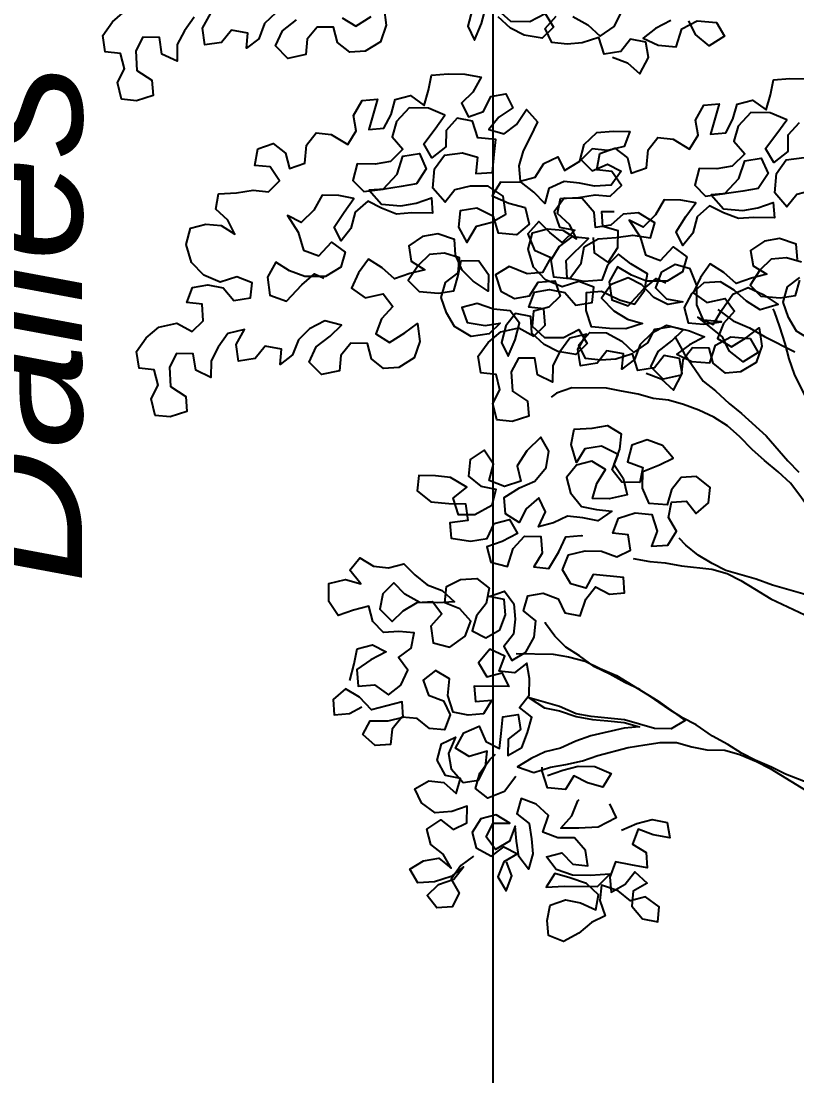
# Model space of a CAD drawing. Header units: millimetres. Extents: x 233857 to 235003, y 252930 to 253232.
# Drawn here: x 234541.93 to 234553.49, y 253148.7 to 253164.43 of the extents above; entities that cross this region are included whole.
import ezdxf

# ---------------------------------------------------------------- set-up
doc = ezdxf.new("R2010")
doc.units = ezdxf.units.MM
doc.layers.add('1DIVERS', color=7, linetype='CONTINUOUS')
doc.styles.get("Standard").update_dxf_attribs({"font": 'romans.shx', "width": 0.85})

# ---------------------------------------------------------------- blocks, each defined once
blk = doc.blocks.new('*U195')
at = {"layer": '1DIVERS', "insert": (11.907, 7.829), "char_height": 2, "width": 17.97527, "attachment_point": 7, "rotation": 90}
blk.add_mtext('{\\fArial|b0|i1|c0|p34;\\W1;\\C7;Trottoir\\PDalles 30x30}', dxfattribs=at)

msp = doc.modelspace()

# ---------------------------------------------------------------- linework, layer by layer
at = {"layer": '1DIVERS'}
msp.add_line((234548.955, 253199.475), (234548.955, 253137.956), dxfattribs=at)
at = {"layer": '1DIVERS', "color": 104}
for points in [[(234547.33, 253164.642), (234547.367, 253164.373), (234547.282, 253164.127), (234547.053, 253163.986), (234546.827, 253163.968), (234546.643, 253164.115), (234546.584, 253164.342), (234546.337, 253164.345), (234546.191, 253164.162), (234546.167, 253163.935), (234545.899, 253163.877), (234545.716, 253164.065), (234545.822, 253164.29), (234546.03, 253164.452)], [(234548.647, 253164.604), (234548.582, 253164.358), (234548.683, 253164.151), (234548.789, 253164.397), (234548.854, 253164.643)], [(234549.038, 253164.599), (234549.222, 253164.432), (234549.51, 253164.429), (234549.738, 253164.549), (234549.859, 253164.342), (234549.692, 253164.179), (234549.425, 253164.224), (234549.22, 253164.329), (234549.037, 253164.497)], [(234544.506, 253164.492), (234544.359, 253164.288), (234544.254, 253164.083), (234544.251, 253163.836), (234544.025, 253163.942), (234543.987, 253164.19), (234543.74, 253164.193), (234543.635, 253163.988), (234543.652, 253163.699), (234543.876, 253163.552), (234543.894, 253163.326), (234543.646, 253163.246), (234543.42, 253163.27), (234543.361, 253163.518), (234543.467, 253163.722), (234543.408, 253163.95), (234543.181, 253163.973), (234543.143, 253164.221), (234543.29, 253164.425), (234543.478, 253164.587)], [(234545.722, 253164.559), (234545.555, 253164.396), (234545.47, 253164.171), (234545.283, 253164.029), (234545.306, 253164.255), (234545.06, 253164.3), (234544.913, 253164.116), (234544.666, 253164.078), (234544.628, 253164.326), (234544.754, 253164.551)], [(234546.71, 253164.485), (234546.914, 253164.359), (234547.142, 253164.5)], [(234550.739, 253163.898), (234550.964, 253163.813), (234551.148, 253163.646), (234551.274, 253163.892), (234551.236, 253164.119), (234551.01, 253164.163), (234550.864, 253163.979), (234550.616, 253163.941), (234550.537, 253164.189), (234550.289, 253164.11), (234550.062, 253164.092), (234549.835, 253164.116), (234549.735, 253164.323), (234549.902, 253164.506)], [(234550.149, 253164.503), (234550.374, 253164.377), (234550.558, 253164.21), (234550.765, 253164.351), (234550.871, 253164.556)], [(234551.611, 253164.443), (234551.383, 253164.323), (234551.196, 253164.181), (234551.421, 253164.075), (234551.688, 253164.051), (234551.774, 253164.318), (234552.002, 253164.438), (234552.29, 253164.414), (234552.411, 253164.207), (234552.183, 253164.065), (234551.979, 253164.233), (234551.879, 253164.44)], [(234551.241, 253159.181), (234551.467, 253159.096), (234551.65, 253158.929), (234551.777, 253159.175), (234551.738, 253159.402), (234551.512, 253159.446), (234551.366, 253159.262), (234551.118, 253159.224), (234551.039, 253159.472), (234550.791, 253159.393), (234550.564, 253159.375), (234550.338, 253159.399), (234550.237, 253159.606), (234550.404, 253159.789), (234550.652, 253159.786), (234550.877, 253159.66), (234551.06, 253159.493), (234551.268, 253159.634), (234551.373, 253159.839), (234551.621, 253159.877), (234551.888, 253159.812), (234552.113, 253159.726), (234551.885, 253159.606), (234551.698, 253159.464), (234551.923, 253159.358), (234552.191, 253159.334), (234552.276, 253159.601), (234552.504, 253159.722), (234552.792, 253159.697), (234552.913, 253159.49), (234552.685, 253159.349), (234552.481, 253159.516), (234552.381, 253159.723), (234552.014, 253160.016), (234552.239, 253159.91), (234552.365, 253160.115), (234552.533, 253160.36), (234552.761, 253160.46), (234552.986, 253160.354), (234553.211, 253160.207), (234552.942, 253160.128), (234552.738, 253160.254), (234552.554, 253160.421), (234552.35, 253160.547), (234552.103, 253160.53), (234551.915, 253160.367), (234551.81, 253160.163), (234551.869, 253159.935), (234552.095, 253159.912), (234552.363, 253159.95), (234552.096, 253159.974), (234551.996, 253160.202), (234551.999, 253160.49), (234551.899, 253160.738), (234551.674, 253160.803), (234551.466, 253160.682), (234551.381, 253160.457), (234551.544, 253160.29), (234551.79, 253160.245), (234551.563, 253160.207), (234551.358, 253160.313), (234551.175, 253160.5), (234550.971, 253160.606), (234550.722, 253160.506), (234550.576, 253160.302), (234550.759, 253160.114), (234550.963, 253159.988), (234551.189, 253159.923), (234550.941, 253159.844), (234550.694, 253159.847), (234550.426, 253159.871), (234550.347, 253160.119), (234550.35, 253160.387), (234550.577, 253160.405), (234550.843, 253160.278), (234551.069, 253160.213), (234551.216, 253160.417), (234551.26, 253160.664), (234551.015, 253160.811), (234550.831, 253160.958), (234550.664, 253160.795), (234550.579, 253160.57), (234550.311, 253160.552), (234550.065, 253160.597), (234550.047, 253160.865), (234550.381, 253161.19), (234550.134, 253161.214), (234549.947, 253161.072), (234549.821, 253160.868), (234549.859, 253160.62), (234550.106, 253160.596), (234550.273, 253160.821), (234550.318, 253161.067), (234550.525, 253161.188), (234550.793, 253161.205), (234551.041, 253161.243), (234551.308, 253161.199), (234551.373, 253161.425), (234551.127, 253161.572), (234550.9, 253161.554), (234550.713, 253161.392), (234550.486, 253161.353), (234550.468, 253161.58), (234550.286, 253161.788), (234550.018, 253161.792), (234549.871, 253161.588), (234549.951, 253161.36), (234550.177, 253161.316), (234549.989, 253161.133), (234549.805, 253161.28), (234549.643, 253161.446), (234549.476, 253161.263), (234549.576, 253161.015), (234549.821, 253160.909), (234549.695, 253160.684), (234549.468, 253160.666), (234549.202, 253160.772), (234548.994, 253160.651), (234549.074, 253160.403), (234549.278, 253160.298), (234549.505, 253160.336), (234549.631, 253160.54), (234549.879, 253160.558), (234549.958, 253160.33), (234549.791, 253160.168), (234549.564, 253160.109), (234549.541, 253159.883), (234549.724, 253159.715), (234550.012, 253159.712), (234550.24, 253159.832), (234550.361, 253159.625), (234550.194, 253159.462), (234549.927, 253159.507), (234549.723, 253159.612), (234549.539, 253159.78), (234549.522, 253160.027), (234549.296, 253160.071), (234549.149, 253159.887), (234549.085, 253159.641), (234549.185, 253159.434), (234549.291, 253159.68), (234549.356, 253159.926), (234549.214, 253160.113), (234548.967, 253160.137), (234548.721, 253160.222), (234548.494, 253160.163), (234548.573, 253159.936), (234548.841, 253159.891), (234549.068, 253159.93), (234548.901, 253159.767), (234548.633, 253159.729), (234548.387, 253159.876), (234548.266, 253160.084), (234548.187, 253160.311), (234548.251, 253160.537), (234548.439, 253160.679), (234548.462, 253160.905), (234548.236, 253160.97), (234548.01, 253160.952), (234547.843, 253160.79), (234547.696, 253160.565), (234547.858, 253160.398), (234548.146, 253160.374), (234548.373, 253160.412), (234548.438, 253160.638), (234548.482, 253160.864), (234548.75, 253160.86), (234548.891, 253160.653), (234548.888, 253160.406), (234548.664, 253160.553), (234548.501, 253160.719), (234548.401, 253160.947), (234548.383, 253161.174), (234548.137, 253161.26), (234547.91, 253161.221), (234547.702, 253161.08), (234547.741, 253160.853), (234547.945, 253160.726), (234547.718, 253160.668), (234547.49, 253160.588), (234547.307, 253160.755), (234547.102, 253160.881), (234546.956, 253160.677), (234546.85, 253160.452), (234547.054, 253160.305), (234547.322, 253160.364), (234547.464, 253160.176), (234547.297, 253159.993), (234547.212, 253159.768), (234547.416, 253159.642), (234547.645, 253159.783), (234547.832, 253159.925), (234547.87, 253159.656), (234547.784, 253159.41), (234547.556, 253159.269), (234547.329, 253159.251), (234547.146, 253159.398), (234547.087, 253159.625), (234546.839, 253159.628), (234546.693, 253159.445), (234546.67, 253159.219), (234546.401, 253159.16), (234546.218, 253159.348), (234546.324, 253159.573), (234546.532, 253159.735), (234546.699, 253159.898), (234546.452, 253159.963), (234546.224, 253159.842), (234546.058, 253159.679), (234545.972, 253159.454), (234545.785, 253159.312), (234545.809, 253159.538), (234545.562, 253159.583), (234545.416, 253159.399), (234545.168, 253159.361), (234545.13, 253159.609), (234545.256, 253159.834), (234545.008, 253159.775), (234544.862, 253159.571), (234544.756, 253159.366), (234544.753, 253159.119), (234544.528, 253159.225), (234544.49, 253159.473), (234544.243, 253159.476), (234544.137, 253159.271), (234544.154, 253158.983), (234544.379, 253158.836), (234544.396, 253158.609), (234544.148, 253158.53), (234543.922, 253158.553), (234543.863, 253158.801), (234543.969, 253159.005), (234543.91, 253159.233), (234543.684, 253159.256), (234543.646, 253159.504), (234543.792, 253159.708), (234543.98, 253159.87), (234544.248, 253159.929), (234544.473, 253159.802), (234544.64, 253159.965), (234544.623, 253160.212), (234544.396, 253160.236), (234544.482, 253160.461), (234544.709, 253160.5), (234544.935, 253160.456), (234545.097, 253160.268), (234545.345, 253160.306), (234545.368, 253160.532), (234545.143, 253160.618), (234544.894, 253160.538), (234544.649, 253160.644), (234544.466, 253160.832), (234544.387, 253161.101), (234544.452, 253161.347), (234544.679, 253161.406), (234544.905, 253161.383), (234545.109, 253161.257), (234545.009, 253161.464), (234544.826, 253161.631), (234544.87, 253161.857), (234545.138, 253161.874), (234545.385, 253161.912), (234545.612, 253161.889), (234545.779, 253162.051), (234545.637, 253162.259), (234545.411, 253162.282), (234545.455, 253162.529), (234545.683, 253162.609), (234545.866, 253162.462), (234545.925, 253162.235), (234546.153, 253162.314), (234546.177, 253162.582), (234546.323, 253162.765), (234546.549, 253162.742), (234546.795, 253162.595), (234546.921, 253162.799), (234546.882, 253163.026), (234547.009, 253163.251), (234547.236, 253163.269), (234547.106, 253162.817), (234547.333, 253162.835), (234547.439, 253163.04), (234547.503, 253163.265), (234547.731, 253163.324), (234547.935, 253163.177), (234547.999, 253163.403), (234548.043, 253163.629), (234548.291, 253163.647), (234548.538, 253163.643), (234548.784, 253163.599), (234548.658, 253163.374), (234548.491, 253163.212), (234548.592, 253163.004), (234548.819, 253163.084), (234548.925, 253163.309), (234549.152, 253163.347), (234549.252, 253163.14), (234549.045, 253162.999), (234548.898, 253162.815), (234549.124, 253162.751), (234549.311, 253162.892), (234549.458, 253163.117), (234549.62, 253162.93), (234549.515, 253162.704), (234549.409, 253162.5), (234549.344, 253162.274), (234549.362, 253162.047), (234549.589, 253162.106), (234549.715, 253162.311), (234549.923, 253162.411), (234550.023, 253162.204), (234550.251, 253162.345), (234550.316, 253162.591), (234550.504, 253162.774), (234550.751, 253162.792), (234550.998, 253162.789), (234550.913, 253162.563), (234550.665, 253162.504), (234550.439, 253162.528), (234550.272, 253162.365), (234550.435, 253162.198), (234550.663, 253162.299), (234550.867, 253162.193), (234550.721, 253161.989), (234550.473, 253161.971), (234550.247, 253162.015), (234550.021, 253162.039), (234549.793, 253161.939), (234549.729, 253161.713), (234549.566, 253161.88), (234549.382, 253162.026), (234549.073, 253162.03), (234548.947, 253161.826), (234549.193, 253161.72), (234549.439, 253161.655), (234549.498, 253161.407), (234549.311, 253161.245), (234549.043, 253161.269), (234548.964, 253161.517), (234548.718, 253161.643), (234548.471, 253161.605), (234548.447, 253161.359), (234548.568, 253161.13), (234548.715, 253161.376), (234548.942, 253161.435), (234549.15, 253161.556), (234549.112, 253161.824), (234548.887, 253161.971), (234548.62, 253161.974), (234548.392, 253161.915), (234548.246, 253161.732), (234548.063, 253161.94), (234548.087, 253162.228), (234548.234, 253162.432), (234548.502, 253162.47), (234548.728, 253162.405), (234548.704, 253162.159), (234548.952, 253162.176), (234548.976, 253162.443), (234548.999, 253162.67), (234548.732, 253162.694), (234548.653, 253162.942), (234548.427, 253162.986), (234548.259, 253162.803), (234548.256, 253162.556), (234548.048, 253162.393), (234547.927, 253162.601), (234548.095, 253162.825), (234548.242, 253163.029), (234547.996, 253163.135), (234547.708, 253163.139), (234547.52, 253162.936), (234547.455, 253162.71), (234547.617, 253162.522), (234547.43, 253162.339), (234547.203, 253162.301), (234546.935, 253162.304), (234546.87, 253162.058), (234547.033, 253161.891), (234547.322, 253161.929), (234547.53, 253162.153), (234547.616, 253162.419), (234547.864, 253162.457), (234547.964, 253162.23), (234547.817, 253162.005), (234547.59, 253161.967), (234547.342, 253161.929), (234547.115, 253161.911), (234547.298, 253161.703), (234547.586, 253161.678), (234547.813, 253161.717), (234548.041, 253161.796), (234548.059, 253161.569), (234547.75, 253161.573), (234547.523, 253161.556), (234547.297, 253161.641), (234547.093, 253161.746), (234546.905, 253161.584), (234546.84, 253161.338), (234546.694, 253161.154), (234546.594, 253161.361), (234546.741, 253161.586), (234546.887, 253161.79), (234546.661, 253161.834), (234546.414, 253161.837), (234546.288, 253161.612), (234546.1, 253161.429), (234545.896, 253161.535), (234546.057, 253161.286), (234546.136, 253161.017), (234546.362, 253160.932), (234546.55, 253161.135), (234546.754, 253160.989), (234546.689, 253160.763), (234546.461, 253160.622), (234546.152, 253160.626), (234545.926, 253160.711), (234545.722, 253160.837), (234545.596, 253160.612), (234545.633, 253160.344), (234545.879, 253160.258), (234546.109, 253160.502), (234546.297, 253160.665), (234546.44, 253160.601)], [(234553.495, 253160.878), (234553.478, 253161.105), (234553.231, 253161.191), (234553.004, 253161.152), (234552.797, 253161.011), (234552.835, 253160.784), (234553.039, 253160.657), (234552.812, 253160.599), (234552.585, 253160.519), (234552.401, 253160.686), (234552.197, 253160.812), (234552.05, 253160.608), (234551.944, 253160.383), (234552.148, 253160.236), (234552.417, 253160.295), (234552.559, 253160.107), (234552.392, 253159.924), (234552.306, 253159.699), (234552.511, 253159.573), (234552.739, 253159.714), (234552.926, 253159.856), (234552.964, 253159.587), (234552.879, 253159.341), (234552.65, 253159.2), (234552.423, 253159.182), (234552.24, 253159.329), (234552.181, 253159.556), (234551.934, 253159.559), (234551.787, 253159.376), (234551.764, 253159.15), (234551.496, 253159.091), (234551.313, 253159.279), (234551.418, 253159.504), (234551.626, 253159.666), (234551.793, 253159.829), (234551.547, 253159.894), (234551.319, 253159.773), (234551.152, 253159.61), (234551.067, 253159.385), (234550.88, 253159.243), (234550.903, 253159.469), (234550.656, 253159.514), (234550.51, 253159.33), (234550.262, 253159.292), (234550.224, 253159.54), (234550.351, 253159.765), (234550.103, 253159.706), (234549.956, 253159.502), (234549.851, 253159.297), (234549.847, 253159.05), (234549.622, 253159.156), (234549.584, 253159.404), (234549.337, 253159.407), (234549.231, 253159.202), (234549.248, 253158.914), (234549.473, 253158.767), (234549.491, 253158.54), (234549.243, 253158.461), (234549.016, 253158.484), (234548.958, 253158.732), (234549.063, 253158.936), (234549.004, 253159.164), (234548.778, 253159.187), (234548.74, 253159.435), (234548.887, 253159.639), (234549.074, 253159.801), (234549.343, 253159.86), (234549.568, 253159.733), (234549.735, 253159.896), (234549.717, 253160.143), (234549.491, 253160.167), (234549.576, 253160.392), (234549.803, 253160.431), (234550.029, 253160.387), (234550.191, 253160.199), (234550.439, 253160.237), (234550.463, 253160.463), (234550.237, 253160.549), (234549.989, 253160.469), (234549.743, 253160.576), (234549.56, 253160.763), (234549.481, 253161.032), (234549.546, 253161.278), (234549.773, 253161.337), (234550, 253161.314), (234550.204, 253161.188), (234550.104, 253161.395), (234549.92, 253161.562), (234549.964, 253161.788), (234550.232, 253161.805), (234550.48, 253161.843), (234550.706, 253161.82), (234550.873, 253161.982), (234550.731, 253162.19), (234550.505, 253162.214), (234550.55, 253162.46), (234550.777, 253162.54), (234550.961, 253162.393), (234551.019, 253162.166), (234551.247, 253162.245), (234551.271, 253162.513), (234551.417, 253162.696), (234551.644, 253162.673), (234551.889, 253162.526), (234552.015, 253162.73), (234551.977, 253162.957), (234552.103, 253163.182), (234552.33, 253163.2), (234552.201, 253162.748), (234552.428, 253162.766), (234552.533, 253162.971), (234552.598, 253163.196), (234552.825, 253163.255), (234553.029, 253163.108), (234553.094, 253163.334), (234553.138, 253163.56), (234553.385, 253163.578), (234553.632, 253163.575)], [(234553.521, 253162.917), (234553.354, 253162.734), (234553.351, 253162.487), (234553.143, 253162.324), (234553.022, 253162.532), (234553.189, 253162.756), (234553.336, 253162.96), (234553.09, 253163.066), (234552.802, 253163.07), (234552.614, 253162.867), (234552.55, 253162.641), (234552.712, 253162.453), (234552.524, 253162.27), (234552.297, 253162.232), (234552.03, 253162.235), (234551.965, 253161.989), (234552.127, 253161.822), (234552.416, 253161.86), (234552.625, 253162.084), (234552.711, 253162.35), (234552.958, 253162.389), (234553.058, 253162.161), (234552.911, 253161.936), (234552.684, 253161.898), (234552.437, 253161.86), (234552.21, 253161.842), (234552.393, 253161.634), (234552.681, 253161.609), (234552.908, 253161.648), (234553.135, 253161.727), (234553.153, 253161.5), (234552.844, 253161.504), (234552.617, 253161.487), (234552.392, 253161.572), (234552.187, 253161.677), (234552, 253161.515), (234551.935, 253161.269), (234551.788, 253161.085), (234551.688, 253161.292), (234551.835, 253161.517), (234551.982, 253161.721), (234551.756, 253161.765), (234551.509, 253161.768), (234551.382, 253161.543), (234551.195, 253161.36), (234550.99, 253161.466), (234551.152, 253161.217), (234551.231, 253160.948), (234551.456, 253160.863), (234551.644, 253161.066), (234551.848, 253160.92), (234551.784, 253160.694), (234551.555, 253160.553), (234551.246, 253160.557), (234551.021, 253160.642), (234550.816, 253160.768), (234550.69, 253160.543), (234550.728, 253160.275), (234550.974, 253160.189), (234551.204, 253160.434), (234551.391, 253160.596), (234551.534, 253160.532)], [(234553.714, 253161.905), (234553.487, 253161.846), (234553.34, 253161.663), (234553.158, 253161.871), (234553.182, 253162.159), (234553.329, 253162.363), (234553.597, 253162.401)], [(234550.451, 253161.205), (234550.469, 253160.978), (234550.673, 253160.832), (234550.82, 253161.056), (234550.823, 253161.303), (234550.598, 253161.368), (234550.58, 253161.595), (234550.765, 253161.592)], [(234553.557, 253160.836), (234553.331, 253160.901), (234553.104, 253160.883), (234552.937, 253160.721), (234552.79, 253160.496), (234552.953, 253160.329), (234553.241, 253160.305), (234553.468, 253160.343), (234553.533, 253160.569)], [(234553.727, 253159.66), (234553.482, 253159.807), (234553.361, 253160.015), (234553.281, 253160.243), (234553.346, 253160.468), (234553.533, 253160.61)], [(234552.312, 253160.131), (234552.536, 253159.964), (234552.782, 253159.858), (234553.007, 253159.731), (234553.457, 253159.499)], [(234553.654, 253158.755), (234553.453, 253159.169), (234553.374, 253159.397), (234553.315, 253159.624), (234553.235, 253159.872), (234553.156, 253160.1), (234553.136, 253160.141)], [(234551.668, 253159.727), (234551.809, 253159.478), (234552.092, 253159.063), (234552.276, 253158.917), (234552.48, 253158.729), (234552.663, 253158.582), (234553.03, 253158.248), (234553.354, 253157.873), (234553.517, 253157.706)], [(234553.998, 253156.691), (234553.857, 253156.919), (234553.695, 253157.127), (234553.533, 253157.356), (234553.391, 253157.543), (234553.208, 253157.71), (234553.004, 253157.878), (234552.821, 253158.045), (234552.638, 253158.232), (234552.455, 253158.399), (234552.25, 253158.526), (234552.025, 253158.631), (234551.8, 253158.717), (234551.574, 253158.781), (234551.348, 253158.805), (234551.122, 253158.869), (234550.875, 253158.914), (234550.649, 253158.958), (234550.135, 253158.964), (234549.907, 253158.885), (234549.824, 253158.824)], [(234546.826, 253154.599), (234546.89, 253154.845), (234546.934, 253155.071), (234547.162, 253155.13), (234547.366, 253155.024), (234547.138, 253154.904), (234546.931, 253154.762), (234546.948, 253154.515), (234547.195, 253154.532), (234547.399, 253154.385), (234547.587, 253154.527), (234547.692, 253154.752), (234547.551, 253154.94), (234547.738, 253155.081), (234547.782, 253155.307), (234547.556, 253155.331), (234547.329, 253155.313), (234547.166, 253155.48), (234547.107, 253155.707), (234546.88, 253155.648), (234546.652, 253155.569), (234546.511, 253155.776), (234546.514, 253156.044), (234546.762, 253156.103), (234546.988, 253156.038), (234546.826, 253156.246), (234546.972, 253156.43), (234547.177, 253156.304), (234547.403, 253156.28), (234547.63, 253156.339), (234547.793, 253156.172), (234547.976, 253156.026), (234548.202, 253155.94), (234548.385, 253155.773), (234548.138, 253155.756), (234547.87, 253155.759), (234547.645, 253155.886), (234547.482, 253156.053), (234547.316, 253155.89), (234547.271, 253155.664), (234547.454, 253155.476), (234547.621, 253155.639), (234547.829, 253155.76), (234548.056, 253155.778), (234548.197, 253155.59), (234548.03, 253155.407), (234548.068, 253155.16), (234548.315, 253155.095), (234548.543, 253155.257), (234548.628, 253155.482), (234548.466, 253155.669), (234548.241, 253155.755), (234548.264, 253156.001), (234548.472, 253156.102), (234548.719, 253156.119), (234548.902, 253155.973), (234548.858, 253155.747), (234548.712, 253155.563), (234548.647, 253155.338), (234548.852, 253155.232), (234549.059, 253155.353), (234549.145, 253155.578), (234549.127, 253155.805), (234548.901, 253155.849), (234549.128, 253155.929), (234549.27, 253155.742), (234549.288, 253155.515), (234549.264, 253155.289), (234549.118, 253155.105), (234549.239, 253154.898), (234549.446, 253155.019), (234549.573, 253155.244), (234549.597, 253155.49), (234549.413, 253155.637), (234549.478, 253155.863), (234549.705, 253155.901), (234549.93, 253155.816), (234550.031, 253155.608), (234550.257, 253155.564), (234550.342, 253155.81), (234550.488, 253155.994), (234550.693, 253155.888), (234550.92, 253155.906), (234550.902, 253156.133), (234550.45, 253156.18), (234550.344, 253155.975), (234550.118, 253156.04), (234549.997, 253156.247), (234550.083, 253156.473), (234550.331, 253156.531), (234550.578, 253156.528), (234550.803, 253156.443), (234551.01, 253156.543), (234550.972, 253156.77), (234550.746, 253156.794), (234550.831, 253157.019), (234551.079, 253157.099), (234551.326, 253157.075), (234551.405, 253156.827), (234551.32, 253156.601), (234551.567, 253156.619), (234551.693, 253156.823), (234551.573, 253157.031), (234551.617, 253157.257), (234551.843, 253157.274), (234551.985, 253157.087), (234552.173, 253157.25), (234552.196, 253157.476), (234551.992, 253157.643), (234551.765, 253157.625), (234551.619, 253157.442), (234551.554, 253157.216), (234551.287, 253157.24), (234551.187, 253157.468), (234551.19, 253157.715), (234551.438, 253157.815), (234551.645, 253157.915), (234551.483, 253158.103), (234551.258, 253158.188), (234551.03, 253158.108), (234550.965, 253157.862), (234551.191, 253157.777), (234551.147, 253157.551), (234550.879, 253157.554), (234550.737, 253157.741), (234550.822, 253157.967), (234550.577, 253158.094), (234550.329, 253158.056), (234550.203, 253157.851), (234550.124, 253158.12), (234550.168, 253158.346), (234550.436, 253158.363), (234550.663, 253158.401), (234550.867, 253158.275), (234550.844, 253158.049), (234550.759, 253157.824), (234550.9, 253157.616), (234550.959, 253157.368), (234550.69, 253157.31), (234550.443, 253157.313), (234550.508, 253157.538), (234550.634, 253157.743), (234550.43, 253157.869), (234550.202, 253157.81), (234550.056, 253157.626), (234550.115, 253157.399), (234550.277, 253157.191), (234550.503, 253157.147), (234550.729, 253157.124), (234550.522, 253156.982), (234550.296, 253157.026), (234550.069, 253157.05), (234549.862, 253156.949), (234549.635, 253156.89), (234549.741, 253157.116), (234549.64, 253157.323), (234549.453, 253157.16), (234549.347, 253156.956), (234549.143, 253157.082), (234549.125, 253157.329), (234549.354, 253157.471), (234549.582, 253157.571), (234549.749, 253157.774), (234549.793, 253158.021), (234549.672, 253158.229), (234549.464, 253158.025), (234549.317, 253157.801), (234549.376, 253157.573), (234549.128, 253157.494), (234548.902, 253157.579), (234548.967, 253157.826), (234548.825, 253158.033), (234548.618, 253157.892), (234548.594, 253157.645), (234548.777, 253157.498), (234549.003, 253157.454), (234548.939, 253157.208), (234548.69, 253157.067), (234548.443, 253157.07), (234548.363, 253157.318), (234548.571, 253157.48), (234548.326, 253157.628), (234548.1, 253157.651), (234547.853, 253157.654), (234547.829, 253157.428), (234548.033, 253157.261), (234548.3, 253157.237), (234548.548, 253157.234), (234548.586, 253156.986), (234548.317, 253156.948), (234548.335, 253156.721), (234548.623, 253156.677), (234548.871, 253156.715), (234548.976, 253156.94), (234549.204, 253156.999), (234549.325, 253156.791), (234549.097, 253156.671), (234548.869, 253156.591), (234548.928, 253156.364), (234549.174, 253156.299), (234549.26, 253156.566), (234549.427, 253156.749), (234549.674, 253156.746), (234549.692, 253156.498), (234549.565, 253156.294), (234549.792, 253156.271), (234549.939, 253156.516), (234550.045, 253156.741), (234550.272, 253156.759), (234550.292, 253156.758)], [(234554.282, 253156.317), (234554.32, 253156.09), (234554.358, 253155.842), (234554.397, 253155.615), (234554.497, 253155.408), (234554.535, 253155.181), (234554.352, 253155.327), (234554.211, 253155.556), (234554.007, 253155.702), (234553.802, 253155.808), (234553.576, 253155.893), (234553.125, 253156.022), (234552.879, 253156.108), (234552.428, 253156.237), (234552.223, 253156.343), (234552.019, 253156.469), (234551.835, 253156.615), (234551.733, 253156.72)], [(234551.05, 253156.419), (234551.297, 253156.375), (234551.523, 253156.352), (234551.769, 253156.307), (234552.222, 253156.26), (234552.448, 253156.196), (234552.652, 253156.09), (234552.857, 253155.964), (234553.102, 253155.817), (234553.777, 253155.499)], [(234553.767, 253153.028), (234553.316, 253153.199), (234553.111, 253153.304), (234552.866, 253153.41), (234552.661, 253153.516), (234552.457, 253153.642), (234552.232, 253153.768), (234551.987, 253153.936), (234551.782, 253154.042), (234551.578, 253154.168), (234551.373, 253154.315), (234551.149, 253154.462), (234550.924, 253154.567), (234550.699, 253154.694), (234550.473, 253154.8), (234550.249, 253154.967), (234550.045, 253155.093), (234549.882, 253155.26), (234549.74, 253155.447), (234549.74, 253155.468)], [(234548.667, 253151.98), (234548.479, 253151.839), (234548.333, 253151.634), (234548.454, 253151.427), (234548.348, 253151.222), (234548.121, 253151.205), (234547.98, 253151.392), (234548.146, 253151.554), (234548.374, 253151.634), (234548.52, 253151.817), (234548.333, 253151.676), (234548.085, 253151.596), (234547.838, 253151.579), (234547.717, 253151.786), (234547.924, 253151.907), (234548.151, 253151.946), (234548.335, 253151.799), (234548.214, 253152.007), (234548.03, 253152.153), (234547.971, 253152.38), (234548.179, 253152.522), (234548.363, 253152.375), (234548.57, 253152.476), (234548.573, 253152.723), (234548.345, 253152.643), (234548.098, 253152.626), (234547.894, 253152.773), (234547.794, 253152.98), (234548.001, 253153.101), (234548.227, 253153.077), (234548.411, 253152.91), (234548.475, 253153.136), (234548.249, 253153.18), (234548.129, 253153.408), (234548.193, 253153.654), (234548.401, 253153.755), (234548.295, 253153.509), (234548.333, 253153.282), (234548.516, 253153.074), (234548.743, 253153.112), (234548.848, 253153.317), (234548.872, 253153.543), (234548.603, 253153.464), (234548.399, 253153.59), (234548.525, 253153.815), (234548.753, 253153.915), (234548.853, 253153.687), (234549.058, 253153.582), (234549.081, 253153.808), (234549.105, 253154.055), (234549.332, 253154.093), (234549.37, 253153.866), (234549.183, 253153.724), (234549.18, 253153.477), (234549.387, 253153.598), (234549.473, 253153.824), (234549.537, 253154.049), (234549.354, 253154.196), (234549.5, 253154.379), (234549.503, 253154.627), (234549.465, 253154.854), (234549.278, 253154.712), (234549.052, 253154.735), (234549.137, 253154.961), (234548.912, 253155.066), (234548.744, 253154.863), (234548.865, 253154.655), (234549.092, 253154.714), (234549.193, 253154.507), (234548.678, 253154.513), (234548.696, 253154.287), (234548.943, 253154.304), (234548.817, 253154.1), (234548.59, 253154.082), (234548.364, 253154.126), (234548.285, 253154.374), (234548.309, 253154.621), (234548.104, 253154.747), (234547.917, 253154.605), (234547.997, 253154.378), (234548.222, 253154.293), (234548.322, 253154.085), (234548.237, 253153.86), (234548.011, 253153.883), (234547.827, 253154.03), (234547.601, 253154.053), (234547.455, 253153.87), (234547.431, 253153.644), (234547.205, 253153.626), (234547.021, 253153.793), (234547.127, 253153.997), (234547.395, 253153.994), (234547.622, 253154.053), (234547.604, 253154.28), (234547.15, 253154.162), (234546.967, 253154.35), (234546.762, 253154.476), (234546.575, 253154.313), (234546.593, 253154.087), (234546.819, 253154.104), (234547.006, 253154.205)], [(234549.302, 253155), (234549.858, 253154.993), (234550.084, 253154.949), (234550.33, 253154.884), (234550.556, 253154.778), (234550.801, 253154.672), (234551.414, 253154.293), (234551.823, 253154), (234551.615, 253153.879), (234551.368, 253153.882), (234550.917, 253154.011), (234550.423, 253154.059), (234550.197, 253154.103), (234549.951, 253154.209), (234549.5, 253154.338), (234549.724, 253154.191), (234549.95, 253154.147), (234550.196, 253154.062), (234550.443, 253154.017), (234550.669, 253153.994), (234550.916, 253153.97), (234551.142, 253153.906), (234550.915, 253153.888), (234550.419, 253153.771), (234550.192, 253153.691), (234549.964, 253153.591), (234549.737, 253153.532), (234549.529, 253153.432), (234549.322, 253153.311), (234549.568, 253153.225), (234549.816, 253153.304), (234550.043, 253153.343), (234550.291, 253153.401), (234550.519, 253153.481), (234550.973, 253153.599), (234551.221, 253153.637), (234551.448, 253153.675), (234551.695, 253153.672), (234551.921, 253153.607), (234552.147, 253153.563), (234552.414, 253153.56), (234552.64, 253153.495), (234552.886, 253153.389), (234553.09, 253153.284), (234553.704, 253152.905)], [(234549.299, 253153.167), (234549.132, 253152.942), (234548.883, 253152.843), (234548.7, 253152.989), (234548.765, 253153.215), (234548.911, 253153.419), (234548.995, 253153.5)], [(234549.773, 253153.181), (234550.001, 253153.261), (234550.228, 253153.32), (234550.475, 253153.317), (234550.721, 253153.211), (234550.595, 253153.006), (234550.369, 253153.071), (234550.165, 253153.177), (234550.038, 253152.972), (234549.771, 253152.996), (234549.692, 253153.244), (234549.693, 253153.306)], [(234550.875, 253152.364), (234551.103, 253152.464), (234551.33, 253152.523), (234551.556, 253152.479), (234551.595, 253152.252), (234551.348, 253152.297), (234551.123, 253152.382), (234551.037, 253152.156), (234551.242, 253152.03), (234551.259, 253151.803), (234551.013, 253151.848), (234550.787, 253151.892), (234550.702, 253151.666), (234550.719, 253151.44), (234550.927, 253151.56), (234551.073, 253151.744), (234551.257, 253151.577), (234551.049, 253151.456), (234551.026, 253151.23), (234551.188, 253151.042), (234551.414, 253150.998), (234551.437, 253151.224), (234551.233, 253151.371), (234551.006, 253151.312), (234550.823, 253151.459), (234550.576, 253151.544), (234550.553, 253151.318), (234550.633, 253151.09), (234550.425, 253150.99), (234550.238, 253150.828), (234550.01, 253150.707), (234549.784, 253150.792), (234549.767, 253151.019), (234549.811, 253151.245), (234550.038, 253151.325), (234550.264, 253151.28), (234550.489, 253151.175), (234550.533, 253151.401), (234550.35, 253151.568), (234550.104, 253151.653), (234549.878, 253151.718), (234549.752, 253151.514), (234550.02, 253151.531), (234550.514, 253151.524), (234550.702, 253151.707), (234550.414, 253151.691), (234550.146, 253151.694), (234549.9, 253151.779), (234549.758, 253151.967), (234549.985, 253152.025), (234550.148, 253151.859), (234550.374, 253151.835), (234550.336, 253152.062), (234550.173, 253152.25), (234549.926, 253152.253), (234549.701, 253152.338), (234549.786, 253152.584), (234549.603, 253152.751), (234549.378, 253152.836), (234549.313, 253152.611), (234549.497, 253152.464), (234549.535, 253152.237), (234549.553, 253152.01), (234549.488, 253151.785), (234549.346, 253151.972), (234549.308, 253152.199), (234549.29, 253152.426), (234549.205, 253152.2), (234548.997, 253152.079), (234548.856, 253152.266), (234548.961, 253152.471), (234549.208, 253152.468), (234549.004, 253152.594), (234548.777, 253152.535), (234548.65, 253152.331), (234548.709, 253152.103), (234548.934, 253151.977), (234549.121, 253152.119), (234549.326, 253152.013), (234549.119, 253151.892), (234549.033, 253151.667), (234549.154, 253151.459), (234549.24, 253151.685), (234549.16, 253151.892)], [(234550.695, 253152.758), (234550.795, 253152.551), (234550.526, 253152.41), (234550.237, 253152.393), (234549.969, 253152.396), (234550.136, 253152.58), (234550.222, 253152.805), (234550.243, 253152.825)]]:
    msp.add_lwpolyline(points, dxfattribs=at)

# ---------------------------------------------------------------- block references
at = {"layer": '1DIVERS'}
msp.add_blockref('*U195', (234530.955, 253148.216), dxfattribs=at)

doc.saveas('drawing.dxf')
